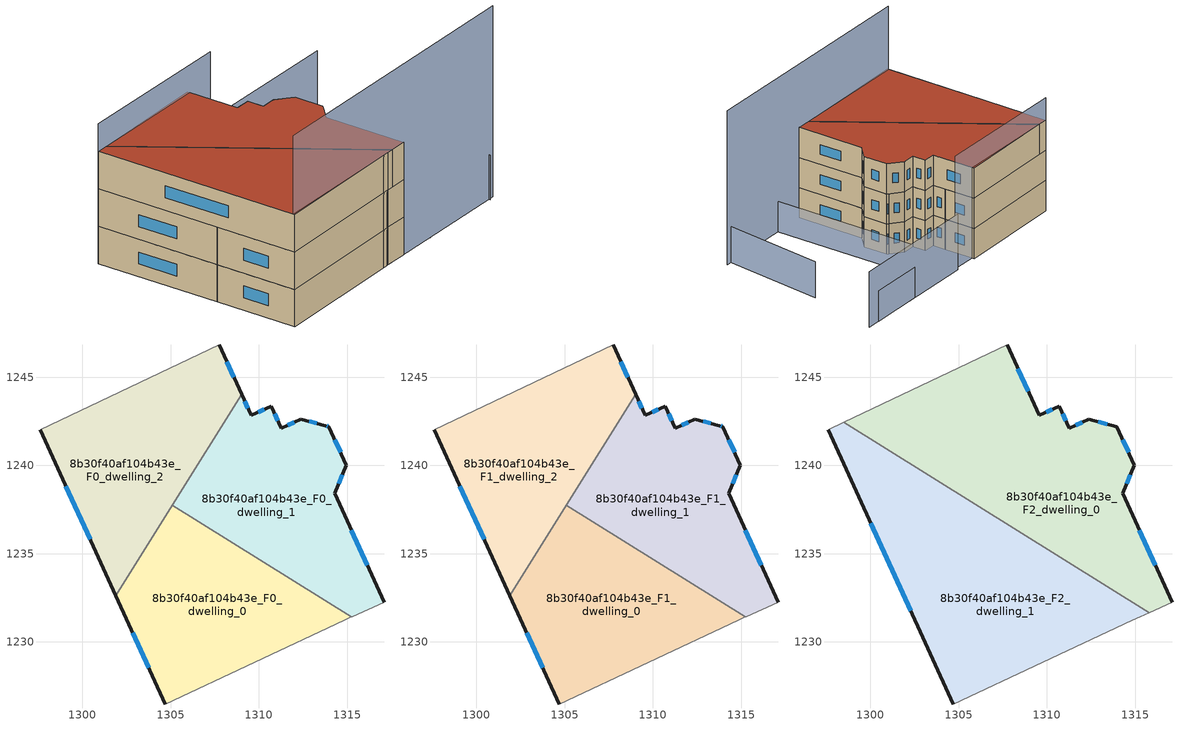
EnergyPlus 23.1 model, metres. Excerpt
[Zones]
8b30f40af104b43e_F0_dwelling_0
 floor ground (EU_floor_Construction): 1315.25,1231.41 1314.85,1231.22 1304.71,1226.46 1301.9,1232.6 1305.1,1237.74 z0
 wall outside (EU_wall_Construction): 1301.9,1232.6 1304.71,1226.46 z0:3
 wall adiabatic (EU_wall_Construction): 1304.71,1226.46 1314.85,1231.22 1315.25,1231.41 z0:3
 wall to 8b30f40af104b43e_F0_dwelling_1 (EU_wall_Construction): 1315.25,1231.41 1305.1,1237.74 z0:3
 wall to 8b30f40af104b43e_F0_dwelling_2 (EU_wall_Construction): 1305.1,1237.74 1301.9,1232.6 z0:3
 window (EU_Window_Construction): 1302.86,1230.51 1303.75,1228.55 z1.02:1.98
8b30f40af104b43e_F0_dwelling_1
 floor ground (EU_floor_Construction): 1313.97,1242.2 1314.96,1240.01 1314.29,1238.42 1317.09,1232.25 1315.3,1231.44 1315.25,1231.41 1305.1,1237.74 1309.02,1244.03 1309.56,1242.84 1310.7,1243.36 1311.27,1242.12 1312.37,1242.62 1313.77,1242.25 z0
 wall outside (EU_wall_Construction): 1317.09,1232.25 1314.29,1238.42 1314.96,1240.01 1313.97,1242.2 1313.77,1242.25 1312.37,1242.62 1311.27,1242.12 1310.7,1243.36 1309.56,1242.84 1309.02,1244.03 z0:3
 wall adiabatic (EU_wall_Construction): 1315.25,1231.41 1315.3,1231.44 1317.09,1232.25 z0:3
 wall to 8b30f40af104b43e_F0_dwelling_2 (EU_wall_Construction): 1309.02,1244.03 1305.1,1237.74 z0:3
 window (EU_Window_Construction): 1311.07,1242.54 1310.89,1242.93 / 1312,1242.45 1311.64,1242.29 / 1313.29,1242.38 1312.85,1242.5 / 1313.9,1242.22 1313.83,1242.23 / 1314.63,1240.75 1314.31,1241.45 / 1314.52,1238.96 1314.73,1239.47 / 1316.14,1234.35 1315.24,1236.32 / 1309.38,1243.24 1309.21,1243.62 / 1310.31,1243.18 1309.95,1243.01 z1.02:1.98
8b30f40af104b43e_F0_dwelling_2
 floor ground (EU_floor_Construction): 1307.74,1246.84 1309.02,1244.03 1301.9,1232.6 1297.6,1242.02 z0
 wall outside (EU_wall_Construction): 1297.6,1242.02 1301.9,1232.6 / 1309.02,1244.03 1307.74,1246.84 z0:3
 wall adiabatic (EU_wall_Construction): 1307.74,1246.84 1297.6,1242.02 z0:3
 window (EU_Window_Construction): 1299.06,1238.81 1300.44,1235.81 / 1308.59,1244.98 1308.18,1245.89 z1.02:1.98
8b30f40af104b43e_F1_dwelling_0
 floor to 8b30f40af104b43e_F0_dwelling_0 (EU_floor_Construction): 1315.25,1231.41 1314.85,1231.22 1304.71,1226.46 1301.9,1232.6 1305.1,1237.74 z3
 wall outside (EU_wall_Construction): 1301.9,1232.6 1304.71,1226.46 z3:6
 wall adiabatic (EU_wall_Construction): 1304.71,1226.46 1314.85,1231.22 1315.25,1231.41 z3:6
 wall to 8b30f40af104b43e_F1_dwelling_1 (EU_wall_Construction): 1315.25,1231.41 1305.1,1237.74 z3:6
 wall to 8b30f40af104b43e_F1_dwelling_2 (EU_wall_Construction): 1305.1,1237.74 1301.9,1232.6 z3:6
 window (EU_Window_Construction): 1302.86,1230.51 1303.75,1228.55 z4.02:4.98
8b30f40af104b43e_F1_dwelling_1
 floor to 8b30f40af104b43e_F0_dwelling_1 (EU_floor_Construction): 1313.97,1242.2 1314.96,1240.01 1314.29,1238.42 1317.09,1232.25 1315.3,1231.44 1315.25,1231.41 1305.1,1237.74 1309.02,1244.03 1309.56,1242.84 1310.7,1243.36 1311.26,1242.12 1312.37,1242.62 1313.76,1242.25 z3
 wall outside (EU_wall_Construction): 1317.09,1232.25 1314.29,1238.42 1314.96,1240.01 1313.97,1242.2 1313.77,1242.25 1312.37,1242.62 1311.27,1242.12 1310.7,1243.36 1309.56,1242.84 1309.02,1244.03 z3:6
 wall adiabatic (EU_wall_Construction): 1315.25,1231.41 1315.3,1231.44 1317.09,1232.25 z3:6
 wall to 8b30f40af104b43e_F1_dwelling_2 (EU_wall_Construction): 1309.02,1244.03 1305.1,1237.74 z3:6
 window (EU_Window_Construction): 1311.07,1242.54 1310.89,1242.93 / 1312,1242.45 1311.64,1242.29 / 1313.29,1242.38 1312.85,1242.5 / 1313.9,1242.22 1313.83,1242.23 / 1314.63,1240.75 1314.31,1241.45 / 1314.52,1238.96 1314.73,1239.47 / 1316.14,1234.35 1315.24,1236.32 / 1309.38,1243.24 1309.21,1243.62 / 1310.31,1243.18 1309.95,1243.01 z4.02:4.98
8b30f40af104b43e_F1_dwelling_2
 floor to 8b30f40af104b43e_F0_dwelling_2 (EU_floor_Construction): 1307.74,1246.84 1309.02,1244.03 1301.9,1232.6 1297.6,1242.02 z3
 wall outside (EU_wall_Construction): 1297.6,1242.02 1301.9,1232.6 / 1309.02,1244.03 1307.74,1246.84 z3:6
 wall adiabatic (EU_wall_Construction): 1307.74,1246.84 1297.6,1242.02 z3:6
 window (EU_Window_Construction): 1299.06,1238.81 1300.44,1235.81 / 1308.59,1244.98 1308.18,1245.89 z4.02:4.98
8b30f40af104b43e_F2_dwelling_0
 floor to 8b30f40af104b43e_F1_dwelling_1 (EU_floor_Construction): 1313.97,1242.2 1314.96,1240.01 1314.29,1238.42 1317.09,1232.25 1315.79,1231.66 1305.37,1238.16 1309.02,1244.03 1309.56,1242.84 1310.7,1243.36 1311.26,1242.12 1312.37,1242.62 1313.76,1242.25 z6
 floor to 8b30f40af104b43e_F1_dwelling_2 (EU_floor_Construction): 1307.74,1246.84 1309.02,1244.03 1305.37,1238.16 1298.5,1242.45 z6
 wall outside (EU_wall_Construction): 1317.09,1232.25 1314.29,1238.42 1314.96,1240.01 1313.97,1242.2 1312.37,1242.62 1311.27,1242.12 1310.7,1243.36 1309.56,1242.84 1307.74,1246.84 z6:9
 wall adiabatic (EU_wall_Construction): 1315.79,1231.66 1317.09,1232.25 / 1307.74,1246.84 1298.5,1242.45 z6:9
 wall to 8b30f40af104b43e_F2_dwelling_1 (EU_wall_Construction): 1298.5,1242.45 1315.79,1231.66 z6:9
 window (EU_Window_Construction): 1312,1242.45 1311.64,1242.29 / 1313.43,1242.34 1312.92,1242.48 / 1314.63,1240.75 1314.31,1241.45 / 1314.52,1238.96 1314.73,1239.47 / 1316.14,1234.35 1315.24,1236.32 / 1308.94,1244.2 1308.36,1245.48 / 1310.31,1243.18 1309.95,1243.01 / 1311.07,1242.54 1310.89,1242.93 z7.02:7.98
 roof outside (EU_roof_Construction): 1317.09,1232.25 1314.29,1238.42 1314.96,1240.01 1313.97,1242.2 1312.37,1242.62 1311.27,1242.12 1310.7,1243.36 1309.56,1242.84 1307.74,1246.84 1298.5,1242.45 1315.79,1231.66 z9
8b30f40af104b43e_F2_dwelling_1
 floor to 8b30f40af104b43e_F1_dwelling_0 (EU_floor_Construction): 1315.25,1231.41 1314.85,1231.22 1304.71,1226.46 1301.9,1232.6 1305.1,1237.74 z6
 floor to 8b30f40af104b43e_F1_dwelling_1 (EU_floor_Construction): 1315.79,1231.66 1315.3,1231.44 1315.25,1231.41 1305.1,1237.74 1305.37,1238.16 z6
 floor to 8b30f40af104b43e_F1_dwelling_2 (EU_floor_Construction): 1305.37,1238.16 1301.9,1232.6 1297.6,1242.02 1298.5,1242.45 z6
 wall outside (EU_wall_Construction): 1297.6,1242.02 1304.71,1226.46 z6:9
 wall adiabatic (EU_wall_Construction): 1304.71,1226.46 1314.85,1231.22 1315.3,1231.44 1315.79,1231.66 / 1298.5,1242.45 1297.6,1242.02 z6:9
 window (EU_Window_Construction): 1300.02,1236.72 1302.29,1231.75 z7.02:7.98
 roof outside (EU_roof_Construction): 1314.85,1231.22 1315.3,1231.44 1315.79,1231.66 1298.5,1242.45 1297.6,1242.02 1304.71,1226.46 z9
shading: 1304.64,1226.6 1327.08,1236.78 z0:15.3; 1326.69,1236.44 1323.64,1246.21 z0:3.6; 1320.06,1233.55 1312.87,1249.17 / 1312.87,1249.17 1321.05,1252.93 z0:3; 1322.36,1253.48 1310.01,1247.91 z0:5.5; 1310.13,1247.67 1297.6,1242.02 z0:11.2
[Building]
EU S2 Campaign: North Axis=0; Terrain=City; Solar Distribution=FullExterior
[Site:Location]
Vienna: Latitude=48; Longitude=16.5; Time Zone=1; Elevation=183
[SizingPeriod:WeatherFileDays]
AnnualSizingPeriod: Begin Month=1; Begin Day of Month=1; End Month=12; End Day of Month=31; Day of Week for Start Day=Monday; Use Weather File Daylight Saving Period=No; Use Weather File Rain and Snow Indicators=No
[MATERIAL]
EU_InternalMass_Material: Roughness=MediumRough; Thickness=0.1; Conductivity=1; Density=1800; Specific Heat=900; Thermal Absorptance=0.9; Solar Absorptance=0.7; Visible Absorptance=0.7
[MATERIAL:NOMASS] Roughness=MediumRough; Thermal Absorptance=0.9; Solar Absorptance=0.7; Visible Absorptance=0.7
Name | Thermal Resistance
EU_wall_NoMass | 0.942466
EU_roof_NoMass | 0.551687
EU_floor_NoMass | 0.66527
[WINDOWMATERIAL:SIMPLEGLAZINGSYSTEM]
EU_Window_SimpleGlazing: UFactor=2.03367; Solar Heat Gain Coefficient=0.65; Visible Transmittance=0.65
[CONSTRUCTION]
EU_wall_Construction: EU_wall_NoMass
EU_roof_Construction: EU_roof_NoMass
EU_floor_Construction: EU_floor_NoMass
EU_Window_Construction: EU_Window_SimpleGlazing
EU_InternalMass_Construction: EU_InternalMass_Material
[ZONE] Type=1; Multiplier=1; Ceiling Height=autocalculate; Floor Area=autocalculate; Part of Total Floor Area=Yes
Name | Volume
8b30f40af104b43e_F0_dwelling_0 | 226.506
8b30f40af104b43e_F1_dwelling_0 | 226.507
8b30f40af104b43e_F2_dwelling_0 | 339.765
8b30f40af104b43e_F0_dwelling_1 | 226.518
8b30f40af104b43e_F1_dwelling_1 | 226.516
8b30f40af104b43e_F2_dwelling_1 | 339.768
8b30f40af104b43e_F0_dwelling_2 | 226.515
8b30f40af104b43e_F1_dwelling_2 | 226.514
[INTERNALMASS] Construction=EU_InternalMass_Construction
Name | Zone or ZoneList | Surface Area
8b30f40af104b43e_F0_dwelling_0_EU_InternalMass | 8b30f40af104b43e_F0_dwelling_0 | 75.502
8b30f40af104b43e_F0_dwelling_1_EU_InternalMass | 8b30f40af104b43e_F0_dwelling_1 | 75.5055
8b30f40af104b43e_F0_dwelling_2_EU_InternalMass | 8b30f40af104b43e_F0_dwelling_2 | 75.5049
8b30f40af104b43e_F1_dwelling_0_EU_InternalMass | 8b30f40af104b43e_F1_dwelling_0 | 75.502
8b30f40af104b43e_F1_dwelling_1_EU_InternalMass | 8b30f40af104b43e_F1_dwelling_1 | 75.5055
8b30f40af104b43e_F1_dwelling_2_EU_InternalMass | 8b30f40af104b43e_F1_dwelling_2 | 75.5049
8b30f40af104b43e_F2_dwelling_0_EU_InternalMass | 8b30f40af104b43e_F2_dwelling_0 | 113.257
8b30f40af104b43e_F2_dwelling_1_EU_InternalMass | 8b30f40af104b43e_F2_dwelling_1 | 113.256
[OTHEREQUIPMENT] Fuel Type=Electricity; Design Level Calculation Method=Watts/Area; Power per Zone Floor Area=1; Fraction Latent=0; Fraction Radiant=0; Fraction Lost=0; Carbon Dioxide Generation Rate=0; EndUse Subcategory=EU_Step8_InternalGains
Name | Zone or ZoneList or Space or SpaceList | Schedule
EU_Step8_InternalGain_8b30f40af104b43e_F0_dwelling_0_f000 | 8b30f40af104b43e_F0_dwelling_0 | EU_Step8_GainSchedule_8b30f40af104b43e_F0_dwelling_0_f000
EU_Step8_InternalGain_8b30f40af104b43e_F0_dwelling_1_f000 | 8b30f40af104b43e_F0_dwelling_1 | EU_Step8_GainSchedule_8b30f40af104b43e_F0_dwelling_1_f000
EU_Step8_InternalGain_8b30f40af104b43e_F0_dwelling_2_f000 | 8b30f40af104b43e_F0_dwelling_2 | EU_Step8_GainSchedule_8b30f40af104b43e_F0_dwelling_2_f000
EU_Step8_InternalGain_8b30f40af104b43e_F1_dwelling_0_f000 | 8b30f40af104b43e_F1_dwelling_0 | EU_Step8_GainSchedule_8b30f40af104b43e_F1_dwelling_0_f000
EU_Step8_InternalGain_8b30f40af104b43e_F1_dwelling_1_f000 | 8b30f40af104b43e_F1_dwelling_1 | EU_Step8_GainSchedule_8b30f40af104b43e_F1_dwelling_1_f000
EU_Step8_InternalGain_8b30f40af104b43e_F1_dwelling_2_f000 | 8b30f40af104b43e_F1_dwelling_2 | EU_Step8_GainSchedule_8b30f40af104b43e_F1_dwelling_2_f000
EU_Step8_InternalGain_8b30f40af104b43e_F2_dwelling_0_f000 | 8b30f40af104b43e_F2_dwelling_0 | EU_Step8_GainSchedule_8b30f40af104b43e_F2_dwelling_0_f000
EU_Step8_InternalGain_8b30f40af104b43e_F2_dwelling_1_f000 | 8b30f40af104b43e_F2_dwelling_1 | EU_Step8_GainSchedule_8b30f40af104b43e_F2_dwelling_1_f000
[ZONEVENTILATION:DESIGNFLOWRATE] Schedule=EU_AlwaysOn; Design Flow Rate Calculation Method=AirChanges/Hour; Air Changes per Hour=0.530523; Ventilation Type=Natural; Fan Pressure Rise=0; Fan Total Efficiency=1; Constant Term Coefficient=1; Temperature Term Coefficient=0; Velocity Term Coefficient=0; Velocity Squared Term Coefficient=0; Minimum Indoor Temperature=-100; Maximum Indoor Temperature=100; Delta Temperature=-100; Minimum Outdoor Temperature=-100; Maximum Outdoor Temperature=100; Maximum Wind Speed=40
Name | Zone or ZoneList or Space or SpaceList
EU_ConstantAir_8b30f40af104b43e_F0_dwelling_0 | 8b30f40af104b43e_F0_dwelling_0
EU_ConstantAir_8b30f40af104b43e_F0_dwelling_1 | 8b30f40af104b43e_F0_dwelling_1
EU_ConstantAir_8b30f40af104b43e_F0_dwelling_2 | 8b30f40af104b43e_F0_dwelling_2
EU_ConstantAir_8b30f40af104b43e_F1_dwelling_0 | 8b30f40af104b43e_F1_dwelling_0
EU_ConstantAir_8b30f40af104b43e_F1_dwelling_1 | 8b30f40af104b43e_F1_dwelling_1
EU_ConstantAir_8b30f40af104b43e_F1_dwelling_2 | 8b30f40af104b43e_F1_dwelling_2
EU_ConstantAir_8b30f40af104b43e_F2_dwelling_0 | 8b30f40af104b43e_F2_dwelling_0
EU_ConstantAir_8b30f40af104b43e_F2_dwelling_1 | 8b30f40af104b43e_F2_dwelling_1
[HVACTEMPLATE:THERMOSTAT] Constant Heating Setpoint=20; Constant Cooling Setpoint=50
EU_HeatOnly_8b30f40af104b43e_F0_dwelling_0; EU_HeatOnly_8b30f40af104b43e_F0_dwelling_1; EU_HeatOnly_8b30f40af104b43e_F0_dwelling_2; EU_HeatOnly_8b30f40af104b43e_F1_dwelling_0; EU_HeatOnly_8b30f40af104b43e_F1_dwelling_1; EU_HeatOnly_8b30f40af104b43e_F1_dwelling_2; EU_HeatOnly_8b30f40af104b43e_F2_dwelling_0; EU_HeatOnly_8b30f40af104b43e_F2_dwelling_1
[HVACTEMPLATE:ZONE:IDEALLOADSAIRSYSTEM] System Availability Schedule=EU_AlwaysOn; Maximum Heating Supply Air Temperature=50; Minimum Cooling Supply Air Temperature=13; Maximum Heating Supply Air Humidity Ratio=0.0156; Minimum Cooling Supply Air Humidity Ratio=0.0077; Heating Limit=NoLimit; Cooling Limit=NoLimit; Heating Availability Schedule=EU_AlwaysOn; Cooling Availability Schedule=EU_CoolingOff; Dehumidification Control Type=ConstantSensibleHeatRatio; Cooling Sensible Heat Ratio=0.7; Dehumidification Setpoint=60; Humidification Control Type=None; Humidification Setpoint=30; Outdoor Air Method=None; Outdoor Air Flow Rate per Person=0.00944; Outdoor Air Flow Rate per Zone Floor Area=0; Outdoor Air Flow Rate per Zone=0; Demand Controlled Ventilation Type=None; Outdoor Air Economizer Type=NoEconomizer; Heat Recovery Type=None; Sensible Heat Recovery Effectiveness=0.7; Latent Heat Recovery Effectiveness=0.65
Name | Template Thermostat
8b30f40af104b43e_F0_dwelling_0 | EU_HeatOnly_8b30f40af104b43e_F0_dwelling_0
8b30f40af104b43e_F0_dwelling_1 | EU_HeatOnly_8b30f40af104b43e_F0_dwelling_1
8b30f40af104b43e_F0_dwelling_2 | EU_HeatOnly_8b30f40af104b43e_F0_dwelling_2
8b30f40af104b43e_F1_dwelling_0 | EU_HeatOnly_8b30f40af104b43e_F1_dwelling_0
8b30f40af104b43e_F1_dwelling_1 | EU_HeatOnly_8b30f40af104b43e_F1_dwelling_1
8b30f40af104b43e_F1_dwelling_2 | EU_HeatOnly_8b30f40af104b43e_F1_dwelling_2
8b30f40af104b43e_F2_dwelling_0 | EU_HeatOnly_8b30f40af104b43e_F2_dwelling_0
8b30f40af104b43e_F2_dwelling_1 | EU_HeatOnly_8b30f40af104b43e_F2_dwelling_1
[SIZING:ZONE] Zone Cooling Design Supply Air Temperature Input Method=SupplyAirTemperature; Zone Cooling Design Supply Air Temperature=13; Zone Heating Design Supply Air Temperature Input Method=SupplyAirTemperature; Zone Heating Design Supply Air Temperature=50; Zone Cooling Design Supply Air Humidity Ratio=0.008; Zone Heating Design Supply Air Humidity Ratio=0.008; Cooling Design Air Flow Method=DesignDay; Cooling Design Air Flow Rate=0; Cooling Minimum Air Flow per Zone Floor Area=0.000762; Cooling Minimum Air Flow=0; Cooling Minimum Air Flow Fraction=0.2; Heating Design Air Flow Method=DesignDay; Heating Design Air Flow Rate=0; Heating Maximum Air Flow per Zone Floor Area=0.002032; Heating Maximum Air Flow=0.141576; Heating Maximum Air Flow Fraction=0.3; Account for Dedicated Outdoor Air System=No; Dedicated Outdoor Air System Control Strategy=NeutralSupplyAir; Dedicated Outdoor Air Low Setpoint Temperature for Design=autosize; Dedicated Outdoor Air High Setpoint Temperature for Design=autosize; Zone Load Sizing Method=Sensible Load Only No Latent Load; Zone Latent Cooling Design Supply Air Humidity Ratio Input Method=HumidityRatioDifference; Zone Cooling Design Supply Air Humidity Ratio Difference=0.005; Zone Latent Heating Design Supply Air Humidity Ratio Input Method=HumidityRatioDifference; Zone Humidification Design Supply Air Humidity Ratio Difference=0.005
8b30f40af104b43e_F0_dwelling_0; 8b30f40af104b43e_F0_dwelling_1; 8b30f40af104b43e_F0_dwelling_2; 8b30f40af104b43e_F1_dwelling_0; 8b30f40af104b43e_F1_dwelling_1; 8b30f40af104b43e_F1_dwelling_2; 8b30f40af104b43e_F2_dwelling_0; 8b30f40af104b43e_F2_dwelling_1
[SCHEDULE:CONSTANT]
Name | Hourly Value
EU_AlwaysOn | 1
EU_CoolingOff | 0
[SCHEDULE:FILE] Column Number=1; Rows to Skip at Top=0; Number of Hours of Data=8760; Column Separator=Comma; Interpolate to Timestep=No; Minutes per Item=60; Adjust Schedule for Daylight Savings=Yes
Name | File
EU_Step8_GainSchedule_8b30f40af104b43e_F0_dwelling_0_f000 | ../../schedules/8b30f40af104b43e/8b30f40af104b43e_F0_dwelling_0_f000_gain.csv
EU_Step8_GainSchedule_8b30f40af104b43e_F0_dwelling_1_f000 | ../../schedules/8b30f40af104b43e/8b30f40af104b43e_F0_dwelling_1_f000_gain.csv
EU_Step8_GainSchedule_8b30f40af104b43e_F0_dwelling_2_f000 | ../../schedules/8b30f40af104b43e/8b30f40af104b43e_F0_dwelling_2_f000_gain.csv
EU_Step8_GainSchedule_8b30f40af104b43e_F1_dwelling_0_f000 | ../../schedules/8b30f40af104b43e/8b30f40af104b43e_F1_dwelling_0_f000_gain.csv
EU_Step8_GainSchedule_8b30f40af104b43e_F1_dwelling_1_f000 | ../../schedules/8b30f40af104b43e/8b30f40af104b43e_F1_dwelling_1_f000_gain.csv
EU_Step8_GainSchedule_8b30f40af104b43e_F1_dwelling_2_f000 | ../../schedules/8b30f40af104b43e/8b30f40af104b43e_F1_dwelling_2_f000_gain.csv
EU_Step8_GainSchedule_8b30f40af104b43e_F2_dwelling_0_f000 | ../../schedules/8b30f40af104b43e/8b30f40af104b43e_F2_dwelling_0_f000_gain.csv
EU_Step8_GainSchedule_8b30f40af104b43e_F2_dwelling_1_f000 | ../../schedules/8b30f40af104b43e/8b30f40af104b43e_F2_dwelling_1_f000_gain.csv
